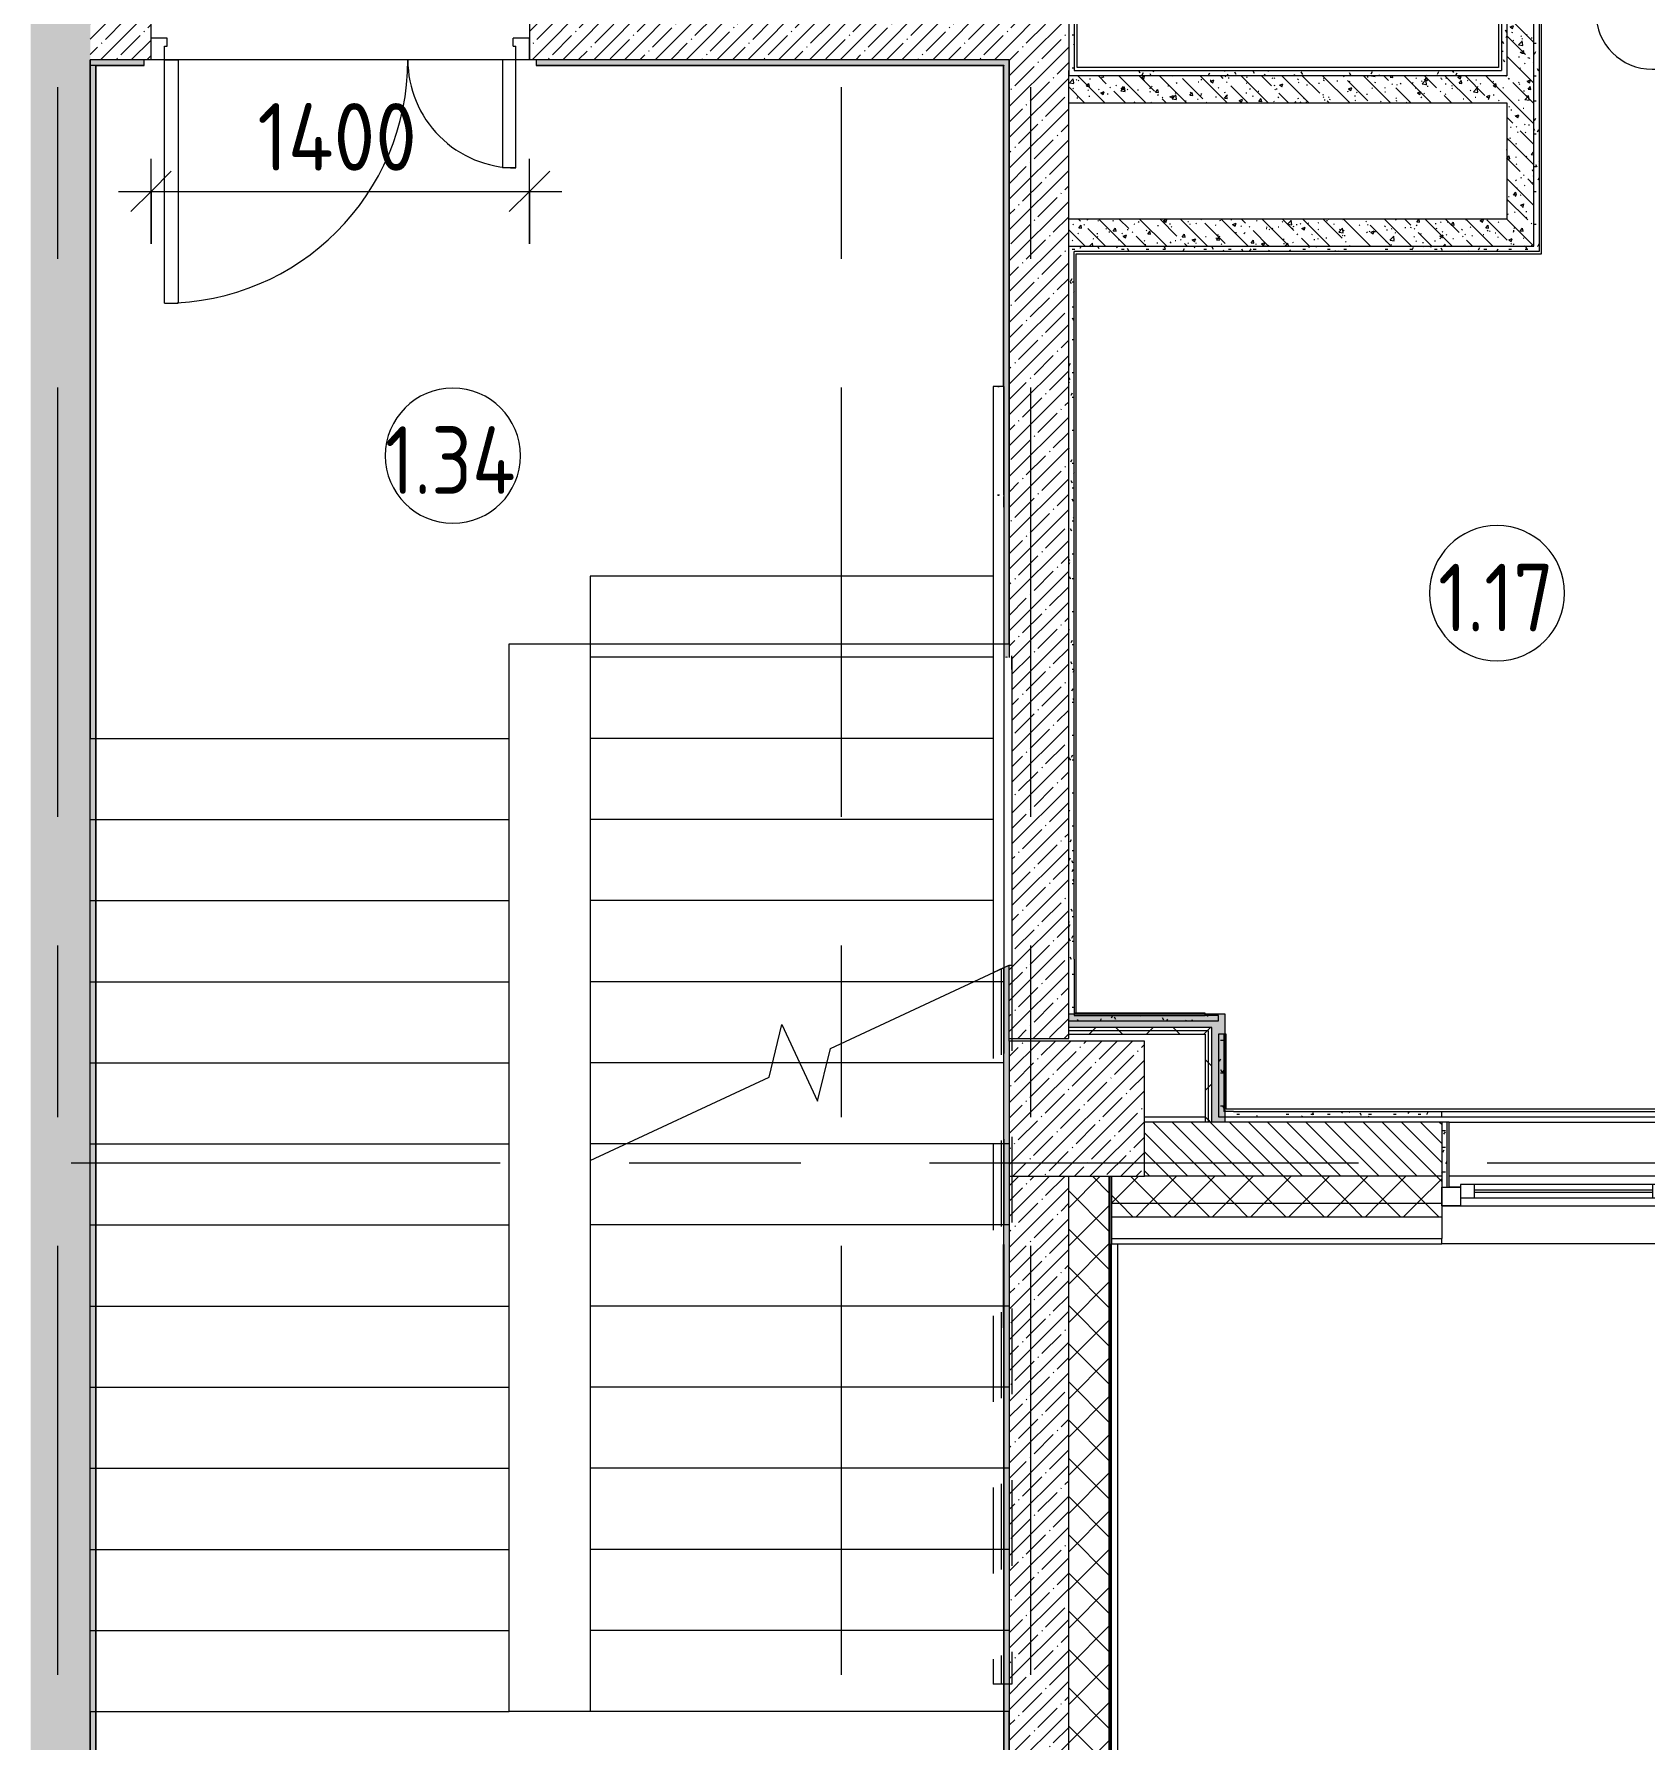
# Model space of a CAD drawing. Header units: millimetres. Extents: x 35848 to 85156, y -2706 to 28205.
# Drawn here: x 71872 to 77832, y 1465 to 7775 of the extents above; entities that cross this region are included whole.
import ezdxf

# ---------------------------------------------------------------- set-up
doc = ezdxf.new("R2010")
doc.units = ezdxf.units.MM
doc.linetypes.add('Осевая', pattern=[3175, 635, -476.25, 1587.5, -476.25])
doc.linetypes.add('Штрих', pattern=[635, 317.5, -317.5])
for name, color, linetype, lineweight in [('_Сверху_ - Верхние поручни', 7, 'Штрих', 9), ('_Сверху_ - Перила', 7, 'Штрих', 9), ('A-ANNO-DIMS', 7, 'Continuous', 9), ('A-ANNO-DIMS-100', 7, 'Continuous', 9), ('A-AREA-IDEN', 7, 'Continuous', 9), ('A-DOOR-IDEN', 7, 'Continuous', 9), ('A-GLAZ', 7, 'Continuous', 9), ('A-GLAZ-1', 7, 'Continuous', 13), ('A-WALL', 7, 'Continuous', 9), ('I-WALL', 7, 'Continuous', 9), ('S-COLS', 7, 'Continuous', 9), ('S-STRS-1', 7, 'Continuous', 9), ('S-STRS-MBND', 7, 'Continuous', 9), ('Верхние поручни', 7, 'Continuous', 9), ('Оси-2', 7, 'Осевая', 9), ('Перила', 7, 'Continuous', 9)]:
    doc.layers.add(name, color=color, linetype=linetype, lineweight=lineweight)
for name, color, linetype, lineweight, true_color in [('A-DOOR-1', 1, 'Continuous', 9, 0xff0000), ('A-DOOR-2', 1, 'Continuous', 13, 0xff0000), ('A-DOOR-FRAM-1', 1, 'Continuous', 13, 0xff0000), ('A-WALL-1', 7, 'Continuous', 9, 0x3c3c3c), ('A-WALL-FNSH-1', 7, 'Continuous', 9, 0x3c3c3c)]:
    doc.layers.add(name, color=color, linetype=linetype, lineweight=lineweight, true_color=true_color)
doc.styles.add('GOST Common_1', font='GOST_Common.ttf', dxfattribs={"width": 0.9, "height": 250})
doc.styles.add('ISOCPEUR', font='isocpeur.ttf', dxfattribs={"width": 0.9, "height": 250})
doc.dimstyles.new('ISO-2_5_0_9К_БОЛЬШОЙ', dxfattribs={"dimscale": 304.8, "dimtxt": 248.995294, "dimasz": 0.492126, "dimexe": 0.393701, "dimexo": 0.984252, "dimgap": 0, "dimtad": 1, "dimdec": 0, "dimrnd": 10, "dimzin": 0, "dimdsep": 46, "dimtxsty": 'ISOCPEUR', "dimblk1": 'OBLIQUE', "dimblk2": 'OBLIQUE', "dimsah": 1, "dimcen": 0.09, "dimdle": 0.393701, "dimazin": 0, "dimtfac": 1, "dimtdec": 4, "dimtix": 1, "dimtmove": 0, "dimatfit": 3, "dimfxl": 1, "dimtvp": 1, "dimtolj": 1, "dimtzin": 0, "dimarcsym": 2})
pattern_1 = [(45, (0, 0), (-57.02463, 57.02463), []), (45, (57.025, 0), (-57.02463, 57.02463), [100.806, -20.161, 3.353, -16.808])]
pattern_2 = [(45, (0, 0), (-70.71068, 70.71068), []), (135, (0, 0), (-70.71068, -70.71068), [])]
pattern_3 = [(135, (0, 0), (-75.43415, -75.43415), [106.68, -17.78, 3.556, -17.78]), (135, (0, 75.39), (-75.43415, -75.43415), []), (50, (0, 0), (127.52922, -11.15758), [13.335, -146.685]), (355, (0, 0), (-24.66966, 133.74002), [10.668, -117.348]), (100.451, (10.63, -0.93), (102.85973, 122.58178), [11.333, -124.663]), (46.184, (0, 35.56), (189.75516, -29.43036), [20.002, -220.027]), (96.636, (15.81, 33.1), (166.1822, 173.1996), [17, -186.995]), (351.184, (0, 35.56), (166.18393, 173.19757), [16.002, -176.022]), (21, (17.78, 26.67), (106.13027, -71.58603), [13.335, -146.685]), (326, (17.78, 26.67), (43.26188, 128.93175), [10.668, -117.348]), (71.451, (26.62, 20.7), (149.39198, 57.34505), [11.333, -124.663]), (37.5, (0, 0), (2.162228, 59.188357), [3.353, -112.573, 3.353, -115.773, -117.793]), (37.5, (0, 0), (2.162228, 59.188357), [-235.052, 3.353, -114.44]), (7.5, (0, 0), (46.773857, 70.12615), [3.353, -64.567, 3.353, -109.906, -44.894]), (7.5, (0, 0), (46.773857, 70.12615), [-181.178, 3.353, -41.542]), (327.5, (-39.65, 0), (94.91367, -4.010093), [3.353, -41.097, 3.353, -135.331, -184.023]), (327.5, (-39.65, 0), (94.91367, -4.010093), [-183.134, 3.353, -180.67]), (317.5, (-57.43, 0), (103.69057, 17.79882), [3.353, -54.432, 3.353, -88.748, -130.683]), (317.5, (-57.43, 0), (103.69057, 17.79882), [-149.885, 3.353, -127.33])]
pattern_4 = [(0, (0, 0), (121.92, 30.48), [10.058, -81.382, 10.058, -81.382, -487.68]), (0, (0, 0), (121.92, 30.48), [-182.88, 10.058, -172.822, 10.058, -81.382, -213.36]), (0, (0, 0), (121.92, 30.48), [-457.2, 10.058, -50.902, 10.058, -142.342]), (120, (45.72, 15.24), (-87.356454, 90.345817), [10.058, -81.382, 10.058, -81.382, -487.68]), (120, (45.72, 15.24), (-87.356454, 90.345817), [-182.88, 10.058, -172.822, 10.058, -81.382, -213.36]), (120, (45.72, 15.24), (-87.356454, 90.345817), [-457.2, 10.058, -50.902, 10.058, -142.342]), (240, (60.96, 76.2), (-34.563546, -120.825817), [10.058, -81.382, 10.058, -81.382, -487.68]), (240, (60.96, 76.2), (-34.563546, -120.825817), [-182.88, 10.058, -172.822, 10.058, -81.382, -213.36]), (240, (60.96, 76.2), (-34.563546, -120.825817), [-457.2, 10.058, -50.902, 10.058, -142.342])]
pattern_5 = [(45, (0, 0), (-106.06602, 106.06602), []), (135, (0, 0), (-106.06602, -106.06602), [])]

# ---------------------------------------------------------------- blocks, each defined once
blk = doc.blocks.new('BSC_Колонна _Прямоугольная - 500х500-V11-План заполнения и маркировки дверных проемов 1 этажа в осях 12-23')
at = {"layer": 'S-COLS'}
h = blk.add_hatch(dxfattribs=at)
h.set_pattern_fill('FP_13', color=256, style=0, pattern_type=2)
h.set_pattern_definition([(45, (-75730, -3800), (-57.02463, 57.02463), []), (45, (-75672.975, -3800), (-57.02463, 57.02463), [100.806, -20.161, 3.353, -16.808])])
h.paths.add_polyline_path([(-250, -250), (250, -250), (250, 250), (-250, 250), (-250, -110.8)])
for p, q in [((250, 250), (-250, 250)), ((-250, 250), (-250, -250)), ((250, -250), (250, 250)), ((-250, -250), (250, -250))]:
    blk.add_line(p, q, dxfattribs=at)
blk = doc.blocks.new('110_Дверь_СКБ_2Ст - Д-1_л_Лестничная клетка EIS60 2-32142534-План заполнения и маркировки дверных проемов 1 этажа в осях 12-23')
at = {"layer": 'A-DOOR-1'}
for centre, radius, start, end in [((662.5, 110), 900, 90, 180), ((-637.5, 110), 400, 360, 90)]:
    blk.add_arc(centre, radius, start, end, dxfattribs=at)
at = {"layer": 'A-DOOR-2'}
for p, q in [((662.5, 1010), (612.5, 1010)), ((612.5, 110), (612.5, 1010)), ((662.5, 1010), (662.5, 110)), ((-637.5, 510), (-587.5, 510)), ((-637.5, 510), (-637.5, 110)), ((-587.5, 110), (-587.5, 510)), ((-637.5, 110), (-587.5, 110)), ((662.5, 110), (612.5, 110))]:
    blk.add_line(p, q, dxfattribs=at)
at = {"layer": 'A-DOOR-FRAM-1'}
for p, q in [((-687.5, 110), (-687.5, 30)), ((-687.5, 110), (-637.5, 110)), ((-637.5, 110), (-637.5, 60)), ((662.5, 110), (662.5, 60)), ((662.5, 110), (712.5, 110)), ((712.5, 110), (712.5, 30)), ((-687.5, 30), (-627.5, 30)), ((-627.5, 60), (-637.5, 60)), ((-627.5, 60), (-627.5, 30)), ((652.5, 60), (652.5, 30)), ((662.5, 60), (652.5, 60)), ((652.5, 30), (712.5, 30))]:
    blk.add_line(p, q, dxfattribs=at)
blk = doc.blocks.new('120_Окно_СКБ_1Ст - 120_Окно_СКБ_1Ст 900х2500_h_-19906774-План заполнения и маркировки дверных проемов 1 этажа в осях 12-23')
at = {"layer": 'A-GLAZ'}
for p, q in [((450, -5), (-450, -5)), ((-330, -55), (330, -55)), ((-422, -75), (-380, -75)), ((330, -65), (-330, -65)), ((380, -75), (422, -75))]:
    blk.add_line(p, q, dxfattribs=at)
at = {"layer": 'A-GLAZ-1'}
for p, q in [((-450, -75), (-450, -5)), ((-450, -5), (-380, -5)), ((-380, -5), (-380, -75)), ((380, -35), (-380, -35)), ((-380, -35), (-380, -85)), ((-330, -85), (-330, -35)), ((330, -85), (330, -35)), ((380, -75), (380, -5)), ((380, -5), (450, -5)), ((380, -85), (380, -35)), ((450, -5), (450, -75)), ((-380, -75), (-450, -75)), ((-380, -85), (380, -85)), ((450, -75), (380, -75))]:
    blk.add_line(p, q, dxfattribs=at)
blk = doc.blocks.new('Тип верхнего поручня - Верхний поручень_Внутренний_-20986034-План заполнения и маркировки дверных проемов 1 этажа в осях 12-23')
at = {"layer": 'Верхние поручни'}
for p, q in [((75420, 6471.2), (75420, 6069.1)), ((75437.7, 6471.2), (75442.3, 6471.2)), ((75460, 6069.1), (75460, 6471.2)), ((75420, 6065), (75420, 6025)), ((75460, 6025), (75460, 6065))]:
    blk.add_line(p, q, dxfattribs=at)
at = {"layer": 'Верхние поручни', "flags": 128}
blk.add_lwpolyline([(75443.9, 6068.9), (75440, 6069.7), (75436.1, 6068.9)], dxfattribs=at)
at = {"layer": 'Верхние поручни'}
blk.add_open_spline([(75437.9, 6069.7), (75438.6, 6069.7), (75440, 6069.7), (75441.4, 6069.7), (75442.1, 6069.7)], degree=3, dxfattribs=at)
blk = doc.blocks.new('Тип верхнего поручня - Верхний поручень_Внутренний_-V35-План заполнения и маркировки дверных проемов 1 этажа в осях 12-23')
at = {"layer": '_Сверху_ - Верхние поручни'}
for p, q in [((75420, 4303.1), (75420, 1671.2)), ((75460, 4321.8), (75460, 1671.2)), ((75460, 1671.2), (75420, 1671.2))]:
    blk.add_line(p, q, dxfattribs=at)
at = {"layer": 'Верхние поручни'}
for p, q in [((75460, 6471.2), (75420, 6471.2)), ((75420, 6471.2), (75420, 6069.7)), ((75460, 6471.2), (75460, 6069.7)), ((75420, 6069.7), (75420, 4303.1)), ((75460, 6069.7), (75460, 4321.8)), ((75420, 4303.1), (75460, 4321.8))]:
    blk.add_line(p, q, dxfattribs=at)
blk = doc.blocks.new('Тип перил - Перила_Внутренний_-20986035-План заполнения и маркировки дверных проемов 1 этажа в осях 12-23')
at = {"layer": 'Перила'}
blk.add_line((75490, 5425), (75490, 5475.4), dxfattribs=at)
at = {"layer": 'Перила', "flags": 128}
blk.add_lwpolyline([(75473.9, 5468.9), (75470, 5469.7), (75466.1, 5468.9)], dxfattribs=at)
blk = doc.blocks.new('Тип перил - Перила_Внутренний_-V36-План заполнения и маркировки дверных проемов 1 этажа в осях 12-23')
at = {"layer": '_Сверху_ - Перила'}
for p, q in [((75450, 4317.1), (75450, 1671.2)), ((75490, 4331.1), (75490, 1671.2)), ((75490, 1671.2), (75450, 1671.2))]:
    blk.add_line(p, q, dxfattribs=at)
at = {"layer": 'Перила'}
for p, q in [((75490, 5469.7), (75490, 4331.1)), ((75460, 4321.8), (75480, 4331.1)), ((75480, 4331.1), (75490, 4331.1))]:
    blk.add_line(p, q, dxfattribs=at)
blk = doc.blocks.new('Тип перил - Перила_Внутренний_-20986036-План заполнения и маркировки дверных проемов 1 этажа в осях 12-23')
at = {"layer": '_Сверху_ - Перила'}
for p, q in [((75450, 4317.1), (75450, 1671.2)), ((75490, 4331.1), (75490, 1671.2)), ((75490, 1671.2), (75450, 1671.2))]:
    blk.add_line(p, q, dxfattribs=at)
blk = doc.blocks.new('М_двери - Типоразмер_рамка-25223575-План заполнения и маркировки дверных проемов 1 этажа в осях 12-23')
at = {"layer": 'A-DOOR-IDEN'}
for p, q in [((4.496, 2.08), (-4.496, 2.08)), ((-4.496, -2.08), (4.496, -2.08))]:
    blk.add_line(p, q, dxfattribs=at)
for centre, start, end in [((-4.496, 0), 90, 270), ((4.496, 0), 270, 90)]:
    blk.add_arc(centre, 2.08, start, end, dxfattribs=at)
blk = doc.blocks.new('DIMBLOCK63-План заполнения и маркировки дверных проемов 1 этажа в осях 12-23')
at = {"layer": 'A-ANNO-DIMS-100'}
for p, q in [((72305, 6999.3), (72305, 7313.2)), ((73705, 6999.3), (73705, 7313.2)), ((72185, 7193.2), (73825, 7193.2)), ((72305, 7193.2), (72305, 6999.3)), ((73705, 7193.2), (73705, 6999.3))]:
    blk.add_line(p, q, dxfattribs=at)
at = {"layer": 'A-ANNO-DIMS-100', "lineweight": 20}
for p, q in [((72305, 7193.2), (72380, 7268.2)), ((73705, 7193.2), (73780, 7268.2)), ((72305, 7193.2), (72230, 7118.2)), ((73705, 7193.2), (73630, 7118.2))]:
    blk.add_line(p, q, dxfattribs=at)
at = {"layer": 'A-ANNO-DIMS-100', "color": 0, "insert": (72698.5, 7519.8), "char_height": 250, "width": 735.494, "attachment_point": 1, "line_spacing_factor": 1.149209, "style": 'ISOCPEUR'}
blk.add_mtext('1400', dxfattribs=at)
blk = doc.blocks.new('_Oblique')
at = {"color": 0, "linetype": 'ByBlock', "lineweight": -2}
blk.add_line((-0.5, -0.5), (0.5, 0.5), dxfattribs=at)
blk = doc.blocks.new('Марка_Помещения - Номер-25198446-План заполнения и маркировки дверных проемов 1 этажа в осях 12-23')
at = {"layer": 'A-AREA-IDEN'}
for start, end in [(360, 180), (180, 360)]:
    blk.add_arc((0, 0), 2.5, start, end, dxfattribs=at)

msp = doc.modelspace()

# ---------------------------------------------------------------- hatches: boundary and pattern name
at = {"layer": 'A-WALL'}
h = msp.add_hatch(dxfattribs=at)
h.set_pattern_fill('FP_21', color=256, style=0, pattern_type=2)
h.set_pattern_definition([(135, (0, 0), (-35.35534, -35.35534), [])])
h.paths.add_polyline_path([(84200, 3550), (84200, 3750), (84100, 3750), (84100, 3550)])
h.paths.add_polyline_path([(81933.4, 3550), (82000, 3550), (82000, 3750), (80850, 3750), (80850, 3550)])
h.paths.add_polyline_path([(80350, 3550), (80350, 3750), (80080.5, 3750), (80080.5, 3550)])
h.paths.add_polyline_path([(77080, 3550), (77080, 3750), (75980, 3750), (75980, 3550), (76123.6, 3550)])
h.paths.add_polyline_path([(77980, 3550), (79180.5, 3550), (79180.5, 3750), (77980, 3750), (77980, 3689.2)])
h = msp.add_hatch(dxfattribs=at)
h.set_pattern_fill('FP_17', color=256, style=0, pattern_type=2)
h.set_pattern_definition(pattern_2)
h.paths.add_polyline_path([(75700, -250), (75850, -250), (75850, 3550), (75700, 3550), (75700, -100)])
h = msp.add_hatch(dxfattribs=at)
h.set_pattern_fill('FP_17', color=256, style=0, pattern_type=2)
h.set_pattern_definition(pattern_2)
h.paths.add_polyline_path([(81933.4, 3450), (82000, 3450), (82000, 3550), (80080.5, 3550), (80080.5, 3450)])
h.paths.add_polyline_path([(84510.7, 3450), (84510.7, 3550), (84100, 3550), (84100, 3450), (84200, 3450)])
h.paths.add_polyline_path([(75858, 3450), (77080, 3450), (77080, 3550), (75858, 3550)])
h.paths.add_polyline_path([(77980, 3450), (79180.5, 3450), (79180.5, 3550), (77980, 3550)])
h = msp.add_hatch(dxfattribs=at)
h.set_pattern_fill('FP_17', color=256, style=0, pattern_type=2)
h.set_pattern_definition(pattern_2)
h.paths.add_polyline_path([(79180.5, 3400), (79180.5, 3450), (77980, 3450), (77980, 3400), (79028.5, 3400)])
h.paths.add_polyline_path([(76123.6, 3400), (77080, 3400), (77080, 3450), (75858, 3450), (75858, 3400)])
h.paths.add_polyline_path([(84100, 3400), (84510.7, 3400), (84510.7, 3450), (84100, 3450)])
h.paths.add_polyline_path([(81933.4, 3400), (82000, 3400), (82000, 3450), (80080.5, 3450), (80080.5, 3400)])
at = {"layer": 'I-WALL'}
h = msp.add_hatch(dxfattribs=at)
h.set_pattern_fill('FP_58', color=256, style=0, pattern_type=2)
h.set_pattern_definition(pattern_4)
h.paths.add_polyline_path([(75720, 7640.6), (75720, 9100), (75700, 9100), (75700, 7640.6)])
h = msp.add_hatch(dxfattribs=at)
h.set_pattern_fill('FP_22', color=256, style=0, pattern_type=2)
h.set_pattern_definition(pattern_3)
h.paths.add_polyline_path([(77420.9, 7090.6), (77420.9, 9100), (77320.9, 9100), (77320.9, 7090.6)])
h = msp.add_hatch(dxfattribs=at)
h.set_pattern_fill('FP_58', color=256, style=0, pattern_type=2)
h.set_pattern_definition(pattern_4)
h.paths.add_polyline_path([(77440.9, 6990.6), (77440.9, 9100), (77420.9, 9100), (77420.9, 6990.6)])
h = msp.add_hatch(dxfattribs=at)
h.set_pattern_fill('FP_58', color=256, style=0, pattern_type=2)
h.set_pattern_definition(pattern_4)
h.paths.add_polyline_path([(77300.9, 7620.6), (77320.9, 7620.6), (77320.9, 9080), (77300.9, 9080), (77300.9, 7640.6)])
h = msp.add_hatch(dxfattribs=at)
h.set_pattern_fill('FP_1', color=256, style=0, pattern_type=2)
h.set_pattern_definition(pattern_1)
h.paths.add_polyline_path([(71860, -100), (72080, -100), (72080, 7900), (71860, 7900), (71860, 120)])
h = msp.add_hatch(dxfattribs=at)
h.set_pattern_fill('FP_1', color=256, style=0, pattern_type=2)
h.set_pattern_definition(pattern_1)
h.paths.add_polyline_path([(75480, 7680), (75700, 7680), (75700, 7900), (73705, 7900), (73705, 7680), (74671.1, 7680)])
h.paths.add_polyline_path([(72080, 7680), (72305, 7680), (72305, 7900), (72080, 7900)])
h = msp.add_hatch(dxfattribs=at)
h.set_pattern_fill('FP_58', color=256, style=0, pattern_type=2)
h.set_pattern_definition(pattern_4)
h.paths.add_polyline_path([(74671.1, 7660), (75460, 7660), (75460, 7680), (73730, 7680), (73730, 7660)])
h.paths.add_polyline_path([(72080, 7660), (72280, 7660), (72280, 7680), (72080, 7680)])
h = msp.add_hatch(dxfattribs=at)
h.set_pattern_fill('FP_58', color=256, style=0, pattern_type=2)
h.set_pattern_definition(pattern_4)
h.paths.add_polyline_path([(72080, 120), (72100, 120), (72100, 7660), (72080, 7660), (72080, 1524)])
h = msp.add_hatch(dxfattribs=at)
h.set_pattern_fill('FP_58', color=256, style=0, pattern_type=2)
h.set_pattern_definition(pattern_4)
h.paths.add_polyline_path([(75460, 140), (75480, 140), (75480, 4327.6), (75460, 4320.6), (75460, 441.3)])
h.paths.add_polyline_path([(75465.8, 5469.1), (75480, 5469.1), (75480, 7680), (75460, 7680), (75460, 5469.1)])
h = msp.add_hatch(dxfattribs=at)
h.set_pattern_fill('FP_1', color=256, style=0, pattern_type=2)
h.set_pattern_definition(pattern_1)
h.paths.add_polyline_path([(75480, 4060), (75700, 4060), (75700, 7680), (75480, 7680), (75480, 5469.1), (75490, 5469.1), (75490, 4331.1), (75480, 4327.6), (75480, 4230.5)])
h = msp.add_hatch(dxfattribs=at)
h.set_pattern_fill('FP_58', color=256, style=0, pattern_type=2)
h.set_pattern_definition(pattern_4)
h.paths.add_polyline_path([(76123.6, 7620.6), (77300.9, 7620.6), (77300.9, 7640.6), (75700, 7640.6), (75700, 7620.6)])
h = msp.add_hatch(dxfattribs=at)
h.set_pattern_fill('FP_22', color=256, style=0, pattern_type=2)
h.set_pattern_definition(pattern_3)
h.paths.add_polyline_path([(76123.6, 7520.6), (77320.9, 7520.6), (77320.9, 7620.6), (75700, 7620.6), (75700, 7520.6)])
h = msp.add_hatch(dxfattribs=at)
h.set_pattern_fill('FP_22', color=256, style=0, pattern_type=2)
h.set_pattern_definition(pattern_3)
h.paths.add_polyline_path([(77420.9, 6990.6), (77420.9, 7090.6), (75700, 7090.6), (75700, 6990.6), (76123.6, 6990.6)])
h = msp.add_hatch(dxfattribs=at)
h.set_pattern_fill('FP_58', color=256, style=0, pattern_type=2)
h.set_pattern_definition(pattern_4)
h.paths.add_polyline_path([(75720, 4145), (75720, 6990.6), (75700, 6990.6), (75700, 4145)])
h = msp.add_hatch(dxfattribs=at)
h.set_pattern_fill('FP_58', color=256, style=0, pattern_type=2)
h.set_pattern_definition(pattern_4)
h.paths.add_polyline_path([(75728, 6970.6), (77440.9, 6970.6), (77440.9, 6990.6), (75720, 6990.6), (75720, 6970.6)])
for points in [[(75700, 4100), (76279.4, 4100), (76279.4, 4150), (75700, 4150), (75700, 4125)], [(76229.4, 3750), (76279.4, 3750), (76279.4, 4100), (76229.4, 4100), (76229.4, 3959.8)]]:
    msp.add_hatch(color=256, dxfattribs=at).paths.add_polyline_path(points)
h = msp.add_hatch(dxfattribs=at)
h.set_pattern_fill('FP_58', color=256, style=0, pattern_type=2)
h.set_pattern_definition(pattern_4)
h.paths.add_polyline_path([(76123.6, 4125), (76254.4, 4125), (76254.4, 4145), (75700, 4145), (75700, 4125)])
h = msp.add_hatch(dxfattribs=at)
h.set_pattern_fill('FP_59', color=256, style=0, pattern_type=2)
h.set_pattern_definition(pattern_5)
h.paths.add_polyline_path([(76229.4, 4087.5), (76229.4, 4100), (75700, 4100), (75700, 4087.5), (76216.9, 4087.5)])
h = msp.add_hatch(dxfattribs=at)
h.set_pattern_fill('FP_59', color=256, style=0, pattern_type=2)
h.set_pattern_definition(pattern_5)
h.paths.add_polyline_path([(76216.9, 4075), (76216.9, 4087.5), (75700, 4087.5), (75700, 4075), (76204.4, 4075)])
h = msp.add_hatch(dxfattribs=at)
h.set_pattern_fill('FP_59', color=256, style=0, pattern_type=2)
h.set_pattern_definition(pattern_5)
h.paths.add_polyline_path([(76204.4, 3750), (76216.9, 3750), (76216.9, 4075), (76204.4, 4075), (76204.4, 3959.8)])
h = msp.add_hatch(dxfattribs=at)
h.set_pattern_fill('FP_59', color=256, style=0, pattern_type=2)
h.set_pattern_definition(pattern_5)
h.paths.add_polyline_path([(76229.4, 3750), (76229.4, 4087.5), (76216.9, 4087.5), (76216.9, 3750)])
h = msp.add_hatch(dxfattribs=at)
h.set_pattern_fill('FP_58', color=256, style=0, pattern_type=2)
h.set_pattern_definition(pattern_4)
h.paths.add_polyline_path([(76254.4, 3790), (76274.4, 3790), (76274.4, 4075), (76254.4, 4075), (76254.4, 3959.8)])
h = msp.add_hatch(dxfattribs=at)
h.set_pattern_fill('FP_58', color=256, style=0, pattern_type=2)
h.set_pattern_definition(pattern_4)
h.paths.add_polyline_path([(79000.5, 3770), (79000.5, 3790), (77980, 3790), (77980, 3770)])
h.paths.add_polyline_path([(77080, 3770), (77080, 3790), (76254.4, 3790), (76254.4, 3770), (76849.8, 3770)])
h = msp.add_hatch(dxfattribs=at)
h.set_pattern_fill('FP_58', color=256, style=0, pattern_type=2)
h.set_pattern_definition(pattern_4)
h.paths.add_polyline_path([(77100, 3510), (77100, 3750), (77080, 3750), (77080, 3510)])
h = msp.add_hatch(dxfattribs=at)
h.set_pattern_fill('FP_1', color=256, style=0, pattern_type=2)
h.set_pattern_definition(pattern_1)
h.paths.add_polyline_path([(75480, -100), (75700, -100), (75700, 3550), (75480, 3550), (75480, 120)])

# ---------------------------------------------------------------- linework, layer by layer
at = {"layer": 'A-WALL'}
for p, q in [((75720, 9080), (75720, 7640.6)), ((77300.9, 9080), (77300.9, 7640.6)), ((77440.9, 9080), (77440.9, 6970.6)), ((72080, 7660), (72280, 7660)), ((72100, 7660), (72100, 140)), ((72101, 7659), (72100, 7659)), ((73730, 7660), (75460, 7660)), ((75460, 7659), (75459, 7659)), ((75720, 7640.6), (77300.9, 7640.6)), ((75720, 4352.8), (75720, 6970.6)), ((77440.9, 6970.6), (75720, 6970.6)), ((75720, 4150), (75720, 4145)), ((76229.4, 4100), (75700, 4100)), ((76216.9, 4087.5), (75700, 4087.5)), ((76216.9, 3750), (76216.9, 4087.5)), ((76229.4, 3750), (76229.4, 4100)), ((76279.4, 4075), (76254.4, 4075)), ((76274.4, 4075), (76274.4, 3790)), ((77108, 3750), (77952, 3750)), ((75700, -100), (75700, 3550)), ((75850, -250), (75850, 3550)), ((75853, -253), (75853, 3550)), ((75858, 3550), (75858, 3300)), ((77080, 3550), (75980, 3550)), ((75858, 3450), (77080, 3450)), ((75858, 3400), (77080, 3400)), ((75858, 3320), (77080, 3320)), ((75880, 3300), (75880, -280)), ((77980, 3300), (77080, 3300))]:
    msp.add_line(p, q, dxfattribs=at)
at = {"layer": 'A-WALL-1'}
for p, q in [((75700, 9100), (75700, 7620.6)), ((77320.9, 9100), (77320.9, 7620.6)), ((77420.9, 6990.6), (77420.9, 9100)), ((72305, 7680), (72305, 7900)), ((73705, 7900), (73705, 7680)), ((72080, 120), (72080, 7680)), ((72305, 7680), (72080, 7680)), ((72280, 7660), (72280, 7680)), ((75480, 7680), (73705, 7680)), ((73730, 7680), (73730, 7660)), ((75460, 7660), (75460, 7659)), ((75480, 7680), (75480, 5469.1)), ((75700, 4060), (75700, 7640.6)), ((77320.9, 7620.6), (75700, 7620.6)), ((75700, 7520.6), (77320.9, 7520.6)), ((77320.9, 7520.6), (77320.9, 7090.6)), ((77320.9, 7090.6), (75700, 7090.6)), ((75700, 6990.6), (77420.9, 6990.6)), ((75480, 4050), (75480, 4327.6)), ((76279.4, 4150), (75700, 4150)), ((75700, 4125), (76254.4, 4125)), ((76254.4, 4145), (76204.4, 4145)), ((76254.4, 4125), (76254.4, 4145)), ((76279.4, 3750), (76279.4, 4150)), ((75480, 4060), (75700, 4060)), ((75700, 4075), (76204.4, 4075)), ((76204.4, 4075), (76204.4, 3750)), ((76254.4, 4075), (76254.4, 3770)), ((76310.1, 3790), (76274.4, 3790)), ((77080, 3770), (77080, 3790)), ((77100, 3750), (75980, 3750)), ((76254.4, 3770), (77080, 3770)), ((77080, 3750), (77080, 3320)), ((77100, 3510), (77100, 3750)), ((75480, 3550), (75480, 120)), ((75480, 3550), (75480, 3550)), ((77080, 3510), (77100, 3510)), ((75460, 3297.1), (75460, 140))]:
    msp.add_line(p, q, dxfattribs=at)
at = {"layer": 'A-WALL-FNSH-1'}
for p, q in [((75731, 7651.6), (75731, 9080)), ((77289.9, 9069), (77289.9, 7651.6)), ((77448.9, 6962.6), (77448.9, 9072)), ((72101, 7659), (72280, 7659)), ((72101, 7659), (72101, 140)), ((72280, 7659), (72280, 7660)), ((73730, 7660), (73730, 7659)), ((73730, 7659), (75459, 7659)), ((75460, 6069.1), (75460, 7659)), ((77289.9, 7651.6), (75731, 7651.6)), ((75728, 4150), (75728, 6962.6)), ((75728, 6962.6), (77448.9, 6962.6)), ((75459, 6471.2), (75459, 6069.1)), ((75459, 4320.3), (75459, 3297.1)), ((75460, 3297.1), (75460, 4320.6)), ((75720, 4352.8), (75720, 4153)), ((76204.4, 4153), (75720, 4153)), ((75720, 4145), (76204.4, 4145)), ((76204.4, 4145), (76204.4, 4153)), ((76282.4, 4075), (76279.4, 4075)), ((76282.4, 3798), (76282.4, 4075)), ((76274.4, 3798), (76279.4, 3798)), ((78972.5, 3798), (76282.4, 3798)), ((76310.1, 3790), (77980, 3790)), ((77108, 3750), (77100, 3750)), ((77108, 3510), (77108, 3750)), ((77100, 3510), (77108, 3510)), ((75459, 3297.1), (75460, 3297.1)), ((75858, 3300), (77080, 3300)), ((75858, -258), (75858, 3300)), ((77080, 3300), (77080, 3320)), ((75460, 2989.6), (75459, 2989.6)), ((75459, 2989.6), (75459, 140.5))]:
    msp.add_line(p, q, dxfattribs=at)
at = {"layer": 'I-WALL'}
for p, q in [((75459, 6471.2), (75459, 7660)), ((75720, 4153), (75720, 4150)), ((75980, 3770), (76204.4, 3770)), ((77080, 3770), (77980, 3770)), ((77952, 3550), (77108, 3550)), ((75459, 2989.6), (75459, 3297.1))]:
    msp.add_line(p, q, dxfattribs=at)
at = {"layer": 'S-STRS-1'}
for p, q in [((75420, 5769.7), (73930, 5769.7)), ((73930, 5769.7), (73930, 5469.7)), ((75420, 5769.7), (73930, 5769.7)), ((73930, 5469.7), (73930, 5169.7)), ((75420, 5469.7), (73930, 5469.7)), ((75420, 5469.7), (73930, 5469.7)), ((73930, 5169.7), (73930, 4869.7)), ((75420, 5169.7), (73930, 5169.7)), ((75420, 5169.7), (73930, 5169.7)), ((73930, 4869.7), (73930, 4569.7)), ((75420, 4869.7), (73930, 4869.7)), ((75420, 4869.7), (73930, 4869.7)), ((73930, 4569.7), (73930, 4269.7)), ((75420, 4569.7), (73930, 4569.7)), ((75420, 4569.7), (73930, 4569.7)), ((73930, 4269.7), (73930, 3969.7)), ((75348.4, 4269.7), (73930, 4269.7)), ((75348.4, 4269.7), (73930, 4269.7)), ((73930, 3969.7), (73930, 3669.7)), ((74604.6, 3969.7), (73930, 3969.7)), ((74604.6, 3969.7), (73930, 3969.7)), ((74805.4, 3969.7), (74705, 3969.7)), ((74805.4, 3969.7), (74705, 3969.7)), ((73930, 3669.7), (73930, 3608.3)), ((74061.6, 3669.7), (73930, 3669.7)), ((74061.6, 3669.7), (73930, 3669.7))]:
    msp.add_line(p, q, dxfattribs=at)
at = {"layer": 'S-STRS-MBND'}
for p, q in [((72080, 7680), (72080, 5169.7)), ((75480, 7680), (72080, 7680)), ((75480, 5520), (75480, 7680)), ((73630, 5520), (75480, 5520)), ((73630, 5169.7), (73630, 5520)), ((72080, 5169.7), (73630, 5169.7)), ((72080, 1569.7), (72080, 5169.7)), ((72080, 5169.7), (73630, 5169.7)), ((73630, 1569.7), (73630, 5169.7)), ((72080, 4869.7), (73630, 4869.7)), ((72080, 4869.7), (73630, 4869.7)), ((72080, 4569.7), (73630, 4569.7)), ((72080, 4569.7), (73630, 4569.7)), ((74818.3, 4022.5), (75480, 4331.1)), ((72080, 4269.7), (73630, 4269.7)), ((72080, 4269.7), (73630, 4269.7)), ((75460, 4269.7), (75348.4, 4269.7)), ((75460, 4269.7), (75348.4, 4269.7)), ((74591.7, 3916.9), (74639, 4111.3)), ((74639, 4111.3), (74771, 3828.1)), ((74771, 3828.1), (74818.3, 4022.5)), ((72080, 3969.7), (73630, 3969.7)), ((72080, 3969.7), (73630, 3969.7)), ((73930, 3608.3), (74591.7, 3916.9)), ((74705, 3969.7), (74604.6, 3969.7)), ((74705, 3969.7), (74604.6, 3969.7)), ((75460, 3969.7), (74805.4, 3969.7)), ((75460, 3969.7), (74805.4, 3969.7)), ((72080, 3669.7), (73630, 3669.7)), ((72080, 3669.7), (73630, 3669.7)), ((75480, 3669.7), (74061.6, 3669.7)), ((75480, 3669.7), (74061.6, 3669.7)), ((73930, 3608.3), (73930, 1569.7)), ((75480, 3550), (75480, 1569.7)), ((72080, 3369.7), (73630, 3369.7)), ((72080, 3369.7), (73630, 3369.7)), ((75480, 3369.7), (73930, 3369.7)), ((75480, 3369.7), (73930, 3369.7)), ((72080, 3069.7), (73630, 3069.7)), ((72080, 3069.7), (73630, 3069.7)), ((75480, 3069.7), (73930, 3069.7)), ((75480, 3069.7), (73930, 3069.7)), ((72080, 2769.7), (73630, 2769.7)), ((72080, 2769.7), (73630, 2769.7)), ((75480, 2769.7), (73930, 2769.7)), ((75480, 2769.7), (73930, 2769.7)), ((72080, 2469.7), (73630, 2469.7)), ((72080, 2469.7), (73630, 2469.7)), ((75480, 2469.7), (73930, 2469.7)), ((75480, 2469.7), (73930, 2469.7)), ((72080, 2169.7), (73630, 2169.7)), ((72080, 2169.7), (73630, 2169.7)), ((75480, 2169.7), (73930, 2169.7)), ((75480, 2169.7), (73930, 2169.7)), ((72080, 1869.7), (73630, 1869.7)), ((72080, 1869.7), (73630, 1869.7)), ((75480, 1869.7), (73930, 1869.7)), ((75480, 1869.7), (73930, 1869.7)), ((72080, 1569.7), (72080, 69.7)), ((72080, 1569.7), (73630, 1569.7)), ((72080, 1569.7), (73630, 1569.7)), ((73930, 1569.7), (73630, 1569.7)), ((75480, 1569.7), (73930, 1569.7)), ((75480, 1569.7), (73930, 1569.7)), ((75480, 69.7), (75480, 1569.7))]:
    msp.add_line(p, q, dxfattribs=at)
at = {"layer": 'Оси-2'}
for p, q in [((75560, 593.7), (75560, 25078.1)), ((71960, 593.7), (71960, 24898.1)), ((74860, 593.7), (74860, 24898.1)), ((39148.5, 3600), (82060, 3600))]:
    msp.add_line(p, q, dxfattribs=at)

# ---------------------------------------------------------------- block references
at = {"layer": 'A-AREA-IDEN', "xscale": 99.99999999999993, "yscale": 99.99999999999993, "zscale": 99.99999999999993}
for p in [(73421.7, 6215.5), (77284.7, 5707)]:
    msp.add_blockref('Марка_Помещения - Номер-25198446-План заполнения и маркировки дверных проемов 1 этажа в осях 12-23', p, dxfattribs=at)
at = {"layer": 'A-DOOR-1', "rotation": 180}
msp.add_blockref('110_Дверь_СКБ_2Ст - Д-1_л_Лестничная клетка EIS60 2-32142534-План заполнения и маркировки дверных проемов 1 этажа в осях 12-23', (73017.5, 7790), dxfattribs=at)
at = {"layer": 'A-DOOR-IDEN', "xscale": 99.99999999999993, "yscale": 99.99999999999993, "zscale": 99.99999999999993}
msp.add_blockref('М_двери - Типоразмер_рамка-25223575-План заполнения и маркировки дверных проемов 1 этажа в осях 12-23', (78308, 7853.2), dxfattribs=at)
at = {"layer": 'A-GLAZ', "rotation": 180}
msp.add_blockref('120_Окно_СКБ_1Ст - 120_Окно_СКБ_1Ст 900х2500_h_-19906774-План заполнения и маркировки дверных проемов 1 этажа в осях 12-23', (77530, 3435), dxfattribs=at)
at = {"layer": 'S-COLS'}
msp.add_blockref('BSC_Колонна _Прямоугольная - 500х500-V11-План заполнения и маркировки дверных проемов 1 этажа в осях 12-23', (75730, 3800), dxfattribs=at)
at = {"layer": 'Верхние поручни'}
for name in ['Тип верхнего поручня - Верхний поручень_Внутренний_-20986034-План заполнения и маркировки дверных проемов 1 этажа в осях 12-23', 'Тип верхнего поручня - Верхний поручень_Внутренний_-V35-План заполнения и маркировки дверных проемов 1 этажа в осях 12-23']:
    msp.add_blockref(name, (0, 0), dxfattribs=at)
at = {"layer": 'Перила'}
for name in ['Тип перил - Перила_Внутренний_-V36-План заполнения и маркировки дверных проемов 1 этажа в осях 12-23', 'Тип перил - Перила_Внутренний_-20986035-План заполнения и маркировки дверных проемов 1 этажа в осях 12-23', 'Тип перил - Перила_Внутренний_-20986036-План заполнения и маркировки дверных проемов 1 этажа в осях 12-23']:
    msp.add_blockref(name, (0, 0), dxfattribs=at)

# ---------------------------------------------------------------- texts
at = {"layer": 'A-AREA-IDEN', "char_height": 250, "attachment_point": 1, "style": 'GOST Common_1'}
for s, insert, width in [('1.34', (73170.9, 6324.1), 627.721), ('1.17', (77066.7, 5815.6), 548.354)]:
    msp.add_mtext(s, dxfattribs=dict(at, insert=insert, width=width))

# ---------------------------------------------------------------- dimensions: what is measured, and where the dimension line sits
at = {"layer": 'A-ANNO-DIMS'}
dim = msp.add_linear_dim(base=(73705, 7193.2), p1=(72305, 7299.3), p2=(73705, 7299.3), dimstyle='ISO-2_5_0_9К_БОЛЬШОЙ', override={"dimpost": '<>', "dimfxl": 1400}, dxfattribs=at)
dim.commit()
dim.dimension.update_dxf_attribs({"geometry": 'DIMBLOCK63-План заполнения и маркировки дверных проемов 1 этажа в осях 12-23', "text_midpoint": (73005, 7318.2)})

doc.saveas('drawing.dxf')
